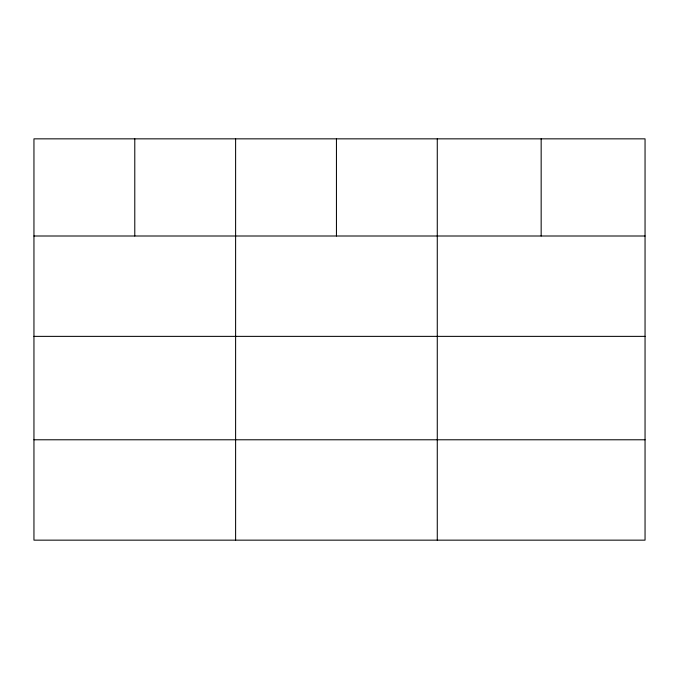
<?xml version="1.0" encoding="UTF-8"?>
<svg xmlns="http://www.w3.org/2000/svg" width="679" height="679" viewBox="0 0 679 679"><rect width="100%" height="100%" fill="white"/><g stroke="black" fill="none" stroke-linecap="round" stroke-linejoin="round"><path stroke-width="1.02" d="M645.05 336.368L645.05 138.847L33.95 138.847L33.95 540.153L645.05 540.153L645.05 336.368L33.95 336.368M33.95 236.003L645.05 236.003M33.95 439.78L645.05 439.78M541.163 138.847L541.163 236.003M437.276 138.847L437.276 540.153M336.445 138.847L336.445 236.003M235.613 138.847L235.613 540.153M134.782 138.847L134.782 236.003"/></g></svg>
